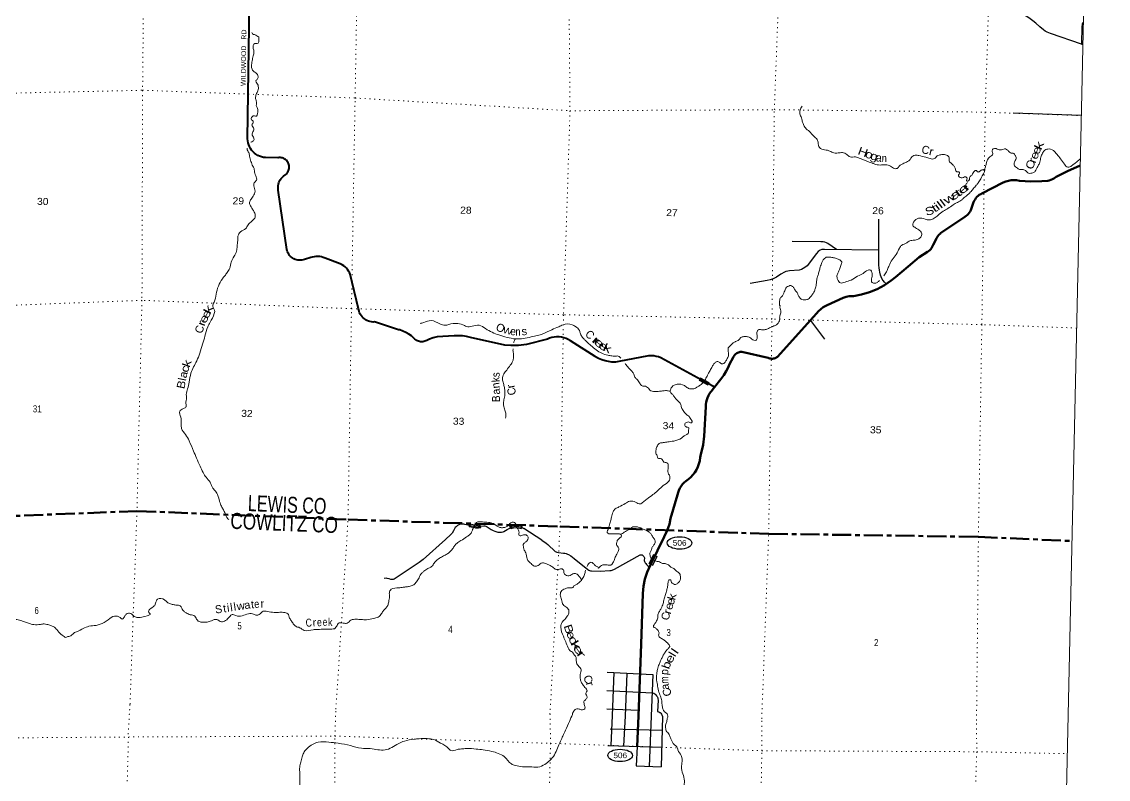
# Model space of a CAD drawing. Header units: feet. Extents: x -762378 to -505285, y -497909 to -353855.
# Drawn here: x -532431 to -505285, y -407863 to -388941 of the extents above; entities that cross this region are included whole.
import ezdxf
from ezdxf.enums import TextEntityAlignment as Align

# ---------------------------------------------------------------- set-up
doc = ezdxf.new("R2010")
doc.units = ezdxf.units.FT
doc.header["$LTSCALE"] = 80
doc.header["$PDMODE"] = 32
doc.header["$PDSIZE"] = 40
doc.linetypes.add('DOTTED', pattern=[1.5, 0.3, -1.2])
doc.linetypes.add('LONG_DASH_SHORT_DASH', pattern=[9.9, 6, -1.2, 1.5, -1.2])
for name, color, linetype, lineweight in [('11', 7, 'LONG_DASH_SHORT_DASH', 60), ('17', 7, 'Continuous', 25), ('23', 7, 'Continuous', 70), ('26', 7, 'Continuous', 40), ('29', 7, 'Continuous', 25), ('31', 7, 'Continuous', 13), ('39', 7, 'Continuous', 13), ('4', 7, 'Continuous', 13), ('59', 7, 'Continuous', 13), ('61', 7, 'Continuous', 13), ('7', 7, 'DOTTED', 13)]:
    doc.layers.add(name, color=color, linetype=linetype, lineweight=lineweight)
for name, color, linetype in [('12', 7, 'Continuous'), ('27', 7, 'Continuous'), ('41', 7, 'Continuous')]:
    doc.layers.add(name, color=color, linetype=linetype)

msp = doc.modelspace()

# ---------------------------------------------------------------- linework, layer by layer
at = {"layer": '11'}
msp.add_lwpolyline([(-537825.51, -401360.34), (-534746.45, -401372.44), (-529552.59, -401162.3), (-524278.29, -401377.6), (-518981.09, -401547.14), (-513770.42, -401731.06), (-508529.67, -401807.09), (-506190.32, -401912.31)], dxfattribs=at)
at = {"layer": '17'}
for centre in [(-515996.91, -401959.74), (-517481, -407267.17)]:
    msp.add_ellipse(centre, major_axis=(-309.24, 1), ratio=0.500121, dxfattribs=at)
at = {"layer": '23'}
msp.add_line((-517053.66, -407047.59), (-517019.14, -406281.75), dxfattribs=at)
for points in [[(-506944.29, -392926.72), (-506798.77, -392911.36), (-506758.08, -392903.71), (-506718.41, -392891.85), (-506680.19, -392875.91), (-506643.85, -392856.07), (-506609.79, -392832.53), (-506584.27, -392811.08), (-506302.8, -392669.92), (-505983.92, -392535.28)], [(-515121.1, -398066.01), (-514969.1, -397868.73), (-514893.95, -397772.56), (-514829.27, -397669.07), (-514775.75, -397559.39), (-514755.83, -397509.28), (-514645.84, -397310.53), (-514634, -397289.89), (-514620.06, -397270.61), (-514604.19, -397252.89), (-514586.55, -397236.93), (-514567.33, -397222.9), (-514546.76, -397210.95), (-514525.05, -397201.22), (-514502.44, -397193.81), (-514479.18, -397188.81), (-514455.53, -397186.26), (-514442.92, -397185.92), (-513783.64, -397335.37), (-513762.87, -397344.27), (-513741.29, -397350.96), (-513719.13, -397355.35), (-513696.62, -397357.4), (-513674.03, -397357.09), (-513651.6, -397354.42), (-513629.56, -397349.41), (-513608.17, -397342.14), (-513587.66, -397332.66), (-513568.25, -397321.09), (-513550.41, -397307.78), (-512573.58, -396229.97), (-512523.13, -396172.01), (-512466.9, -396119.65), (-512405.51, -396073.45), (-512339.62, -396033.92), (-512312, -396020), (-511908.31, -395837.14), (-511836.02, -395814.51), (-511761.75, -395799.57), (-511686.33, -395792.48), (-511654.7, -395791.86), (-511450.82, -395754.83), (-511251.93, -395696.69), (-511060.2, -395618.09), (-510877.74, -395519.87), (-510706.55, -395403.12), (-510604.79, -395320.15), (-510284.97, -395057.19), (-510013.83, -394823.42), (-509802.67, -394686.92), (-509773.47, -394667.84), (-509746.43, -394645.82), (-509721.84, -394621.09), (-509699.97, -394593.93), (-509681.05, -394564.63), (-509665.31, -394533.51), (-509657.03, -394512.97), (-509596.54, -394387.59), (-509574.15, -394342.98), (-509547.22, -394300.95), (-509516.05, -394261.97), (-509480.97, -394226.47), (-509475.1, -394221.21), (-508871.74, -393813.12), (-508839.67, -393793.11), (-508809.87, -393769.85), (-508782.67, -393743.61), (-508758.35, -393714.67), (-508737.2, -393683.35), (-508719.43, -393649.98), (-508718.22, -393647.37), (-508648.37, -393449.85), (-508633.29, -393413.55), (-508614.49, -393379.03), (-508592.19, -393346.67), (-508566.63, -393316.81), (-508538.09, -393289.79), (-508506.88, -393265.9), (-508473.35, -393245.4), (-508447.76, -393232.78), (-507909.01, -392956.01), (-507845.16, -392930.99), (-507779.04, -392912.79), (-507711.38, -392901.6), (-507642.92, -392897.55), (-507574.42, -392900.67), (-507506.61, -392910.93), (-507502.95, -392911.7), (-507224.01, -392933.85), (-506944.29, -392926.72)], [(-517019.14, -406281.75), (-516952.87, -404485.48), (-516913.53, -403222.66), (-516896.34, -403042.64), (-516860.43, -402865.4), (-516806.18, -402692.89), (-516734.21, -402526.99), (-516716.66, -402492.7), (-516377.88, -401808.81), (-516306.24, -401651.84), (-516251.4, -401488.24), (-516218.92, -401347.85), (-516047.59, -400760.58), (-516034.27, -400702.93), (-516015, -400646.99), (-515989.99, -400593.37), (-515959.51, -400542.66), (-515923.89, -400495.42), (-515883.54, -400452.15), (-515838.88, -400413.34), (-515838.56, -400413.1), (-515774, -400368.74), (-515714.43, -400317.87), (-515660.5, -400261.06), (-515612.81, -400198.92), (-515571.87, -400132.14), (-515538.14, -400061.44), (-515511.98, -399987.6), (-515493.69, -399911.44), (-515491.29, -399897.79), (-515482.12, -399824.37), (-515464.06, -399745.19), (-515408.77, -399517.75), (-515406.83, -399507.63), (-515377.86, -399293.2), (-515336.88, -398556.63), (-515336.42, -398499.22), (-515329.96, -398442.18), (-515317.57, -398386.12), (-515299.39, -398331.67), (-515275.62, -398279.42), (-515246.52, -398229.93), (-515212.4, -398183.76), (-515205.46, -398175.5), (-515121.1, -398066.01)]]:
    msp.add_lwpolyline(points, dxfattribs=at)
at = {"layer": '26'}
for points in [[(-524941.7, -394813.23), (-524987.47, -394805.12), (-525033.85, -394801.84), (-525080.31, -394803.42), (-525126.35, -394809.85), (-525171.47, -394821.06), (-525204.81, -394832.69), (-525364.13, -394877.8), (-525396.9, -394888.34), (-525430.6, -394895.4), (-525464.85, -394898.9), (-525499.28, -394898.79), (-525533.51, -394895.09), (-525567.16, -394887.84), (-525599.87, -394877.1), (-525631.29, -394863), (-525661.05, -394845.7), (-525688.84, -394825.38), (-525714.36, -394802.27), (-525737.32, -394776.62), (-525757.48, -394748.71), (-525774.6, -394718.84), (-525788.51, -394687.35), (-525799.05, -394654.57), (-525804.9, -394628.14), (-526020.37, -393149.42), (-526025.52, -393111.35), (-526026.66, -393072.95), (-526023.78, -393034.64), (-526016.92, -392996.84), (-526006.14, -392959.96), (-525991.56, -392924.42), (-525973.35, -392890.59), (-525951.7, -392858.85), (-525926.86, -392829.55), (-525899.08, -392803.01), (-525893.53, -392798.33), (-525834.52, -392753.28), (-525816.27, -392736.58), (-525799.87, -392718.06), (-525785.49, -392697.93), (-525773.3, -392676.4), (-525763.42, -392653.72), (-525755.97, -392630.14), (-525751.02, -392605.9), (-525748.64, -392581.28), (-525748.84, -392556.54), (-525751.63, -392531.96), (-525756.97, -392507.81), (-525764.8, -392484.34), (-525775.05, -392461.83), (-525787.59, -392440.5), (-525802.29, -392420.61), (-525818.99, -392402.36), (-525837.51, -392385.96), (-525857.64, -392371.58), (-525879.16, -392359.39), (-525901.84, -392349.51), (-525925.43, -392342.06), (-525949.67, -392337.11), (-525974.29, -392334.73), (-525999.03, -392334.93), (-526023.61, -392337.72), (-526033.52, -392339.59), (-526344.41, -392335.54), (-526394.41, -392328.79), (-526443.43, -392316.85), (-526490.93, -392299.85), (-526536.4, -392277.98), (-526579.33, -392251.48), (-526619.25, -392220.64), (-526655.74, -392185.79), (-526688.38, -392147.32), (-526716.82, -392105.65), (-526740.75, -392061.23), (-526759.9, -392014.56), (-526774.07, -391966.13), (-526783.1, -391916.5), (-526786.9, -391866.19), (-526787.01, -391858.84), (-526730.9, -387946.64)], [(-515271.86, -397984.2), (-516463.93, -397337.37), (-516521.45, -397315.03), (-516580.99, -397298.82), (-516641.89, -397288.93), (-516703.5, -397285.46), (-516765.13, -397288.44), (-516771.99, -397289.18), (-517512.89, -397431.43), (-517599.61, -397440.5), (-517686.81, -397440.47), (-517773.52, -397431.31), (-517858.81, -397413.15), (-517941.72, -397386.17), (-518021.37, -397350.66), (-518096.86, -397307.03), (-518102.36, -397303.43), (-518725.07, -396911.61), (-518776.84, -396880.61), (-518831.56, -396855.2), (-518888.63, -396835.65), (-518947.44, -396822.17), (-519007.34, -396814.92), (-519067.66, -396813.96), (-519127.76, -396819.31), (-519186.97, -396830.92), (-519244.64, -396848.65), (-519292.02, -396868.42), (-519822.2, -397006.75), (-520016.2, -397028.37), (-520211.4, -397029.6), (-520364.04, -397016.27), (-521215.18, -396826.92), (-521317.17, -396801.21), (-521421.29, -396786.3), (-521526.39, -396782.36), (-521625.75, -396788.78), (-522051.54, -396814.64), (-522148.66, -396836.46), (-522242.97, -396868.33), (-522313.91, -396899.92), (-522337.28, -396912.08), (-522361.79, -396921.73), (-522387.18, -396928.77), (-522413.16, -396933.12), (-522439.45, -396934.73), (-522465.77, -396933.57), (-522491.83, -396929.68), (-522517.33, -396923.08), (-522542.01, -396913.85), (-522565.58, -396902.1), (-522587.8, -396887.94), (-522608.41, -396871.54), (-522627.2, -396853.08), (-522633.9, -396845.47), (-522695.26, -396789.95), (-522762.08, -396741.16), (-522833.64, -396699.62), (-522909.15, -396665.78), (-522987.78, -396640.02), (-523015.17, -396633.14), (-523615.48, -396440.64), (-523654.49, -396441.67), (-523693.39, -396438.62), (-523731.75, -396431.53), (-523769.17, -396420.46), (-523805.22, -396405.54), (-523839.52, -396386.93), (-523871.69, -396364.84), (-523901.37, -396339.51), (-523928.23, -396311.22), (-523952, -396280.27), (-523972.4, -396247.01), (-523989.21, -396211.79), (-524002.25, -396175.02), (-524011.37, -396137.08), (-524014.73, -396115.45), (-524229.43, -395247.45), (-524245.73, -395206.6), (-524266.22, -395167.69), (-524290.66, -395131.12), (-524318.79, -395097.32), (-524350.29, -395066.63), (-524384.84, -395039.41), (-524422.03, -395015.95), (-524461.48, -394996.51), (-524473.48, -394991.58), (-524853.93, -394843.54), (-524897.02, -394826.08), (-524941.7, -394813.23)], [(-515121.1, -398066.01), (-515146.19, -398052.39), (-515271.86, -397984.2)]]:
    msp.add_lwpolyline(points, dxfattribs=at)
at = {"layer": '29'}
for p, q in [((-505917.53, -389519.19), (-505957.59, -389500.62)), ((-505957.53, -391284.49), (-507662.43, -391225.15)), ((-511014.55, -395020.88), (-511017.39, -393869.73)), ((-511016.63, -394648.02), (-512377.5, -394626.69)), ((-512721.16, -396399.86), (-512372.75, -396870.7)), ((-519436.55, -401890.84), (-519883.81, -401598.56)), ((-517802.37, -405186.09), (-516660.04, -405247)), ((-517636.29, -405193.73), (-517677.88, -406266.93)), ((-517311.34, -405216.6), (-517354, -406274.22)), ((-516660.04, -405247), (-516705.43, -406288.8)), ((-517814.79, -405641.87), (-516679.97, -405704.33)), ((-517809.3, -406106.03), (-517013.08, -406138.8)), ((-517677.88, -406267.06), (-517710.73, -407022.32)), ((-517354, -406274.22), (-517395.25, -407034.6)), ((-516705.43, -406288.8), (-516759.67, -407544.65)), ((-516419.24, -406297.65), (-516451.71, -407554.94)), ((-517731.42, -406606.67), (-516427.23, -406638.41)), ((-517787.96, -407022.21), (-516445.04, -407064.58)), ((-517053.66, -407047.59), (-517078.27, -407530.73)), ((-517078.27, -407530.73), (-516451.71, -407554.94))]:
    msp.add_line(p, q, dxfattribs=at)
for points in [[(-506728.99, -389236.47), (-506811.08, -389203.33), (-506863.88, -389176.43), (-506905.17, -389145.69), (-506994.46, -389068.85), (-507098.16, -388972.79), (-507166.33, -388915.16), (-507267.14, -388846), (-507402.52, -388761.48), (-507547.5, -388684.63), (-507797.14, -388580.89)], [(-505904.98, -388948.88), (-505925.82, -388980.47), (-505934.46, -388995.84), (-505941.18, -389015.05), (-505945.32, -389052.87)], [(-505945.32, -389052.87), (-505957.59, -389500.62), (-506728.99, -389236.47)], [(-512377.5, -394626.69), (-512438.9, -394628.44), (-512486.93, -394643.81), (-512533, -394678.39), (-512579.1, -394728.33), (-512809.54, -395035.71), (-512839.3, -395064.53), (-512905.55, -395104.87), (-512952.6, -395129.84), (-513005.41, -395143.29), (-513247.37, -395162.5), (-513294.41, -395168.27), (-513343.38, -395181.72), (-513376.98, -395197.08), (-513466.28, -395247.03), (-513577.66, -395323.88), (-513654.47, -395358.46), (-513734.16, -395385.35), (-513808.1, -395404.56), (-514234.41, -395481.41)], [(-512077.09, -394631.4), (-512292.51, -394477.63), (-512323.71, -394461.3), (-512369.32, -394446.89), (-512405.32, -394440.17), (-512465.33, -394435.37), (-513183.52, -394429.6)], [(-510836.56, -395486.39), (-510880.09, -395443.94), (-510912.26, -395404.56), (-510935.78, -395368.06), (-510960.74, -395316.19), (-510978.02, -395267.2), (-510992.91, -395199), (-511000.59, -395145.21), (-511006.35, -395091.42), (-511014.55, -395020.88)], [(-521246.25, -401520.86), (-521358.32, -401498.31), (-521389.04, -401493.51), (-521421.68, -401491.59), (-521452.41, -401493.51), (-521492.74, -401502.16), (-521513.86, -401508.88), (-521540.74, -401522.33), (-521581.07, -401555.95), (-521599.31, -401578.04), (-521642.52, -401655.85), (-521679.01, -401717.32), (-521707.82, -401751.9), (-521842.24, -401871.01), (-522399.13, -402370.5), (-522498.99, -402451.19), (-523075.08, -402831.57), (-523130.3, -402867.11), (-523154.3, -402873.84), (-523182.62, -402873.84), (-523207.11, -402870.96), (-523251.75, -402858.47), (-523297.37, -402845.98), (-523320.88, -402843.1), (-523374.65, -402846.94)], [(-521246.25, -401520.86), (-521096.67, -401552.12), (-521064.02, -401555), (-521027.34, -401551.6), (-520969.71, -401540.23)], [(-520969.71, -401540.23), (-520883.52, -401530.98), (-520859.04, -401532.92), (-520833.11, -401541.56), (-520799.03, -401559.8), (-520706.85, -401621.28), (-520655.48, -401650.1), (-520608.91, -401669.31), (-520535.46, -401687.57), (-520487.93, -401692.36), (-520442.32, -401690.45), (-520406.8, -401684.68), (-520388.07, -401676.99), (-520299.74, -401621.28), (-520240.21, -401586.7)], [(-520240.21, -401586.7), (-520200.36, -401568.46), (-520171.8, -401558.86), (-520138.91, -401550.21), (-520105.54, -401544.45), (-520075.54, -401542.53), (-520048.41, -401543.97), (-520016.01, -401549.25), (-519985.52, -401555.01), (-519958.4, -401562.7), (-519936.55, -401570.38), (-519913.27, -401580.95), (-519883.81, -401598.56)], [(-519436.55, -401890.84), (-519328.07, -401961.79), (-519285.34, -401998.28), (-519101.47, -402169.27), (-519082.75, -402180.78), (-519058.27, -402190.39), (-519016.98, -402200), (-518897.93, -402211.53), (-518860.96, -402218.24), (-518829.75, -402226.89), (-518799.51, -402237.45), (-518771.19, -402249.95), (-518714.54, -402284.52), (-518625.25, -402346), (-518287.28, -402622.64), (-518264.23, -402637.03), (-518245.02, -402645.68), (-518220.06, -402653.36), (-518198.95, -402657.22), (-517980.04, -402661.06), (-517738.09, -402649.53), (-517708.79, -402644.72), (-517678.06, -402636.07), (-517622.87, -402611.11), (-516981.5, -402257.63), (-516960.35, -402253.77), (-516945.95, -402254.73), (-516934.43, -402260.49), (-516904.69, -402280.69), (-516888.34, -402296.03), (-516876.82, -402314.28), (-516871.06, -402329.65), (-516870.13, -402346), (-516876.82, -402382.48), (-516877.78, -402401.69), (-516873.97, -402419), (-516854.73, -402456.44), (-516841.29, -402476.61), (-516820.2, -402499.69), (-516796.17, -402522.72), (-516751.07, -402553.48)], [(-516679.97, -405704.33), (-516642.54, -405714.58), (-516613.74, -405729.95), (-516587.81, -405751.08), (-516569.57, -405775.09), (-516554.21, -405798.15), (-516541.72, -405826.96), (-516535, -405853.86), (-516534.04, -405882.68), (-516544.6, -406170.85), (-516514.84, -406180.45), (-516489.88, -406191.97), (-516478.35, -406198.7), (-516462.03, -406213.11), (-516445.71, -406236.16), (-516419.79, -406294.75)]]:
    msp.add_lwpolyline(points, dxfattribs=at)
at = {"layer": '29', "linetype": 'DOTTED', "lineweight": 100}
for centre, radius, start, end in [((-521067.81, -401130.17), 422.81, 244.19152, 283.44291), ((-520080.5, -401910.58), 366.6, 67.38524, 112.61463)]:
    msp.add_arc(centre, radius, start, end, dxfattribs=at)
at = {"layer": '31'}
for p, q in [((-521254.59, -401557.11), (-521239.67, -401483.61)), ((-521239.67, -401483.61), (-521085.9, -401515.08)), ((-521112.15, -401586.01), (-521254.59, -401557.11)), ((-521233.41, -401493.04), (-521086.3, -401523.04)), ((-520984.01, -401514.45), (-520970.62, -401571.91)), ((-520978.03, -401504.88), (-520961.01, -401577.92)), ((-520207.2, -401606.85), (-520235.74, -401537.49)), ((-520202.82, -401596.46), (-520225.28, -401541.89)), ((-519935.76, -401541.87), (-519958.14, -401596.47)), ((-519925.31, -401537.47), (-519953.75, -401606.87))]:
    msp.add_line(p, q, dxfattribs=at)
msp.add_lwpolyline([(-521110.55, -401578.16), (-521245.15, -401550.85), (-521233.41, -401493.04)], dxfattribs=at)
for centre, radius, start, end in [((-521070.82, -401412.05), 178.89, 256.63612, 269.85675), ((-521070.82, -401412.05), 170.89, 256.63612, 269.85675), ((-521067.81, -401130.16), 393.31, 267.30922, 282.30109), ((-521067.81, -401130.16), 385.31, 267.30922, 283.44174), ((-521067.81, -401130.17), 460.64, 269.62025, 283.44301), ((-521067.81, -401130.17), 452.77, 269.62025, 282.40859), ((-520080.5, -401910.58), 404.1, 67.38516, 112.61446), ((-520080.5, -401910.58), 396.1, 68.56681, 111.43823), ((-520080.5, -401910.58), 329.1, 67.38531, 112.61475), ((-520080.5, -401910.58), 337.1, 68.71588, 111.27627)]:
    msp.add_arc(centre, radius, start, end, dxfattribs=at)
msp.add_point((-520225.28, -401541.89), dxfattribs=at)
at = {"layer": '39'}
for points in [[(-528466.9, -386946.62), (-528486.47, -386976.28), (-528535.82, -387041.61), (-528585.32, -387114.98), (-528604.52, -387176.88), (-528615.32, -387218.85), (-528659.07, -387306.39), (-528728.66, -387381.37), (-528868.93, -387481.09), (-528988.36, -387539.03), (-529158.41, -387622.1), (-529293.81, -387675.71), (-529485.22, -387720.19), (-529599.61, -387721.98), (-529669.54, -387706.55), (-529723.99, -387613.08), (-529749.36, -387465.94), (-529807.04, -387330.22), (-529922.92, -387303.86), (-530018.21, -387358.25), (-530106.33, -387458.98), (-530148.59, -387574.67), (-530159.62, -387628.7), (-530197.83, -387742.46), (-530209.52, -387832.63), (-530209.63, -387947.14), (-530201.45, -388047.74), (-530177.23, -388148.65), (-530193.53, -388270.88), (-530271.26, -388351.73), (-530517.11, -388411.22), (-530684.15, -388440.11), (-530853.24, -388470.96), (-531028.24, -388495.68), (-531164.87, -388398.59), (-531382.28, -388330.07), (-531598.72, -388317.82), (-531787.16, -388310.13), (-532001.71, -388303.94), (-532210.98, -388338.03), (-532412.12, -388366.25), (-532597.21, -388394.78), (-532705.77, -388406.73), (-532810.09, -388406.71), (-532917.57, -388360.42), (-532971.24, -388224.77), (-532995.53, -388127.87), (-533031.05, -387986.56), (-533089.32, -387882.97), (-533155.69, -387891.72), (-533229.1, -387956.59), (-533341.48, -388066.89), (-533445.91, -388181.37), (-533548.62, -388311.96), (-533624.94, -388424.97), (-533654.57, -388508.77), (-533684.19, -388701.04), (-533698.59, -388937.81), (-533709.69, -389104.33), (-533697.98, -389231.12), (-533665.56, -389322.15), (-533635.28, -389421.18), (-533638.21, -389579.82), (-533643.89, -389670.11), (-533603.81, -389781.38), (-533553.19, -389864.73), (-533525.55, -389997.86), (-533572.48, -390149.62), (-533674.42, -390238.03), (-533769.46, -390278.36), (-533887.29, -390358.43), (-533974.83, -390427.03), (-534134.07, -390468.13), (-534250.2, -390564.3), (-534272.4, -390680.38), (-534235.82, -390763.46), (-534165.03, -390841.17), (-534046.18, -390923.85), (-533905.53, -391021), (-533802.69, -391101.36), (-533709.84, -391179.5), (-533615.06, -391261.7), (-533534.21, -391337.61), (-533451.8, -391437.65), (-533410.53, -391484.66), (-533348.06, -391578.29), (-533341.18, -391749.17), (-533337.2, -391859.74), (-533295.53, -391993.14), (-533265.48, -392104.21), (-533262.95, -392184.62), (-533298.44, -392368.74), (-533353.1, -392504.28), (-533427.34, -392613.32)], [(-526684.27, -389210.38), (-526666.59, -389245.63), (-526618.75, -389262.63), (-526557.1, -389291.96), (-526511.49, -389320.97)], [(-526511.49, -389320.97), (-526504.8, -389393.42), (-526524.34, -389473.39), (-526574.69, -389484.47), (-526608.75, -389481.79), (-526647.82, -389533.26), (-526630.58, -389686.27), (-526648.62, -389794.4), (-526673.01, -389920.48), (-526689.35, -390044.72), (-526676.75, -390123.31), (-526643.59, -390174.18), (-526566.38, -390229.92), (-526529.38, -390290.91), (-526538.85, -390369.07), (-526583.93, -390420.42), (-526554.85, -390475.23), (-526518.71, -390582.4), (-526540.73, -390688.45), (-526580.46, -390776.06), (-526582.39, -390880.49), (-526563.85, -390963.21), (-526573.21, -391035.35), (-526542.38, -391104.25), (-526529.41, -391162.76), (-526542.82, -391236.83), (-526566.06, -391300.66), (-526612.08, -391293.74), (-526676.62, -391312.57), (-526688.13, -391392.7), (-526648.61, -391425.61), (-526659.75, -391485.66), (-526680.36, -391515.39), (-526661.23, -391565.99), (-526632.11, -391618.79), (-526667.95, -391712.5), (-526673.11, -391774.68), (-526641.95, -391825.51), (-526628.5, -391857.91), (-526629.24, -391898.08), (-526702.4, -391948.88), (-526705.79, -391951.14)], [(-508412.7, -392636.83), (-508444.86, -392640.22), (-508509.92, -392687.16), (-508538.15, -392694.65), (-508575.58, -392657.76), (-508609.71, -392659.1), (-508646.33, -392686.51), (-508677.45, -392742.16), (-508698.17, -392777.91), (-508736.79, -392805.28), (-508756.21, -392879.23), (-508793.16, -392924.72), (-508824.95, -392908.03), (-508813.85, -392849.99), (-508847.32, -392815.18), (-508903.76, -392830.15), (-509009.76, -392812.02), (-509026.92, -392763.47), (-509000.11, -392723.81), (-509007.61, -392695.54), (-509037.58, -392688.93), (-509087.49, -392675.91), (-509110.15, -392599.13), (-509149.15, -392538.1), (-509200.29, -392482.86), (-509257.34, -392421.49), (-509259.87, -392341.08), (-509324.79, -392271.51), (-509422.84, -392257.55), (-509513.34, -392269.85), (-509563.88, -392290.96), (-509596.71, -392330.5), (-509675.7, -392371.14), (-509737.61, -392355.88), (-509847.43, -392327.62), (-510015.15, -392284.17), (-510107.29, -392276.35), (-510169.87, -392297.23), (-510206.71, -392336.69), (-510247.93, -392396.15), (-510325.06, -392444.87), (-510418.13, -392487.25), (-510487.05, -392526.09), (-510544.46, -392593.27), (-510625.02, -392609.78), (-510728.19, -392547.5), (-510845.88, -392511.06), (-510950.35, -392519.06), (-511096.53, -392504.16), (-511170.28, -392478.62), (-511291.84, -392434.06), (-511403.33, -392387.69), (-511483.03, -392358.02), (-511604.66, -392317.48), (-511735.05, -392316.94), (-511818.21, -392257.07), (-511927.69, -392210.74), (-512034.17, -392218.71), (-512172.4, -392207.98), (-512263.83, -392162), (-512409.75, -392133.04), (-512518.68, -392056.59), (-512531.24, -391975.99), (-512557.65, -391885.07), (-512652.28, -391794.84), (-512752.48, -391680.39), (-512853.17, -391592.04), (-512899.74, -391506.76), (-512922.77, -391450.07), (-512950.93, -391345.05), (-512989.07, -391237.84), (-512985.44, -391149.52), (-512933.49, -391052.1)], [(-526796.79, -392101.4), (-526799.88, -392121.75), (-526761.36, -392208.89), (-526736.92, -392297.75), (-526705.24, -392428.95), (-526655.32, -392550.45), (-526628.24, -392605.22), (-526606.36, -392724.17), (-526581.44, -392786.93), (-526567.47, -392899.7), (-526620.79, -392962.95), (-526622.76, -393069.38), (-526605.22, -393206.32), (-526632.44, -393268.07), (-526698.54, -393371.24), (-526738.2, -393454.84), (-526702.06, -393562.02), (-526655.34, -393639.27), (-526610.69, -393720.49), (-526598.47, -393819.16), (-526682.62, -393921.99), (-526776.61, -394014.57), (-526834.5, -394107.86), (-526964.37, -394187.69), (-527028.54, -394294.92), (-527034.63, -394407.3), (-527051.33, -394551.61), (-527061.54, -394669.94), (-527124.11, -394799.3), (-527197, -394944.52), (-527233.95, -395098.49), (-527298.12, -395205.72), (-527359.84, -395288.89), (-527419.33, -395360.05), (-527519.11, -395548.95), (-527574.92, -395746.74), (-527624.78, -395948.66), (-527658.72, -396048.44), (-527608.95, -396177.98), (-527619.94, -396230), (-527726.26, -396446.89), (-527784.56, -396562.27), (-527853.03, -396793.97), (-527916.9, -396993.61), (-527979.2, -397217.39), (-528059, -397410.7), (-528203.12, -397719.27), (-528251.35, -397941.31), (-528286.59, -398111.38), (-528321.27, -398251.32), (-528310.68, -398329.88), (-528329.5, -398480.18), (-528326.94, -398558.57), (-528389.88, -398599.53), (-528483.5, -398672.04), (-528454.08, -398817.25)], [(-505996.47, -392376.56), (-506059.67, -392431.58), (-506106.5, -392468.84), (-506161.43, -392509.95), (-506246.69, -392564.54), (-506294.94, -392569.62), (-506346.71, -392548.53), (-506381.95, -392501.64), (-506475.7, -392363.2), (-506564.02, -392257.02), (-506624.89, -392185.52), (-506764.09, -392118.53), (-506869, -392150.63), (-506926.45, -392219.82), (-506966.52, -392325.51), (-506998.82, -392445.42), (-507036.7, -392541.11), (-507080.18, -392614.59), (-507111.38, -392674.24), (-507166.34, -392717.37), (-507220.67, -392726.35), (-507292.76, -392718.92), (-507334.02, -392671.91), (-507413.57, -392634.2), (-507499.81, -392632.52), (-507575.12, -392582.84), (-507624.56, -392543.71), (-507637.48, -392483.19), (-507610.04, -392409.4), (-507588.95, -392353.56), (-507598.09, -392305.17), (-507613.69, -392280.76), (-507627.21, -392252.37), (-507658.78, -392223.63), (-507686.82, -392221.08), (-507730.83, -392214.19), (-507774.2, -392173.17), (-507803.84, -392148.48), (-507849.41, -392117.46), (-507915.85, -392130.23), (-507988.31, -392142.88), (-508090.03, -392110.76), (-508158.29, -392113.45), (-508187.29, -392163.11), (-508168.68, -392241.82), (-508244.33, -392318.69), (-508329.29, -392465.69), (-508350.9, -392549.64), (-508370.32, -392623.59), (-508375.37, -392679.74), (-508435.6, -392791.06), (-508473.04, -392862.65), (-508537.17, -392967.88), (-508582.36, -393025.25), (-508662.28, -393116.1), (-508732.02, -393199.12), (-508793.33, -393260.2), (-508884.95, -393332.74), (-508946.22, -393391.81), (-509051.65, -393452.03), (-509159.13, -393514.22), (-509293.23, -393606.02), (-509406.8, -393672.11), (-509539.11, -393776), (-509632.7, -393846.5), (-509755.92, -393892.31), (-509859.87, -393872.21), (-510023.91, -393846.91), (-510150.18, -393948.91), (-510165.66, -394026.96), (-510100.59, -394088.49), (-509997.56, -394158.8), (-509944.86, -394238.17), (-509970.45, -394320.04), (-510037.63, -394372.97), (-510134.37, -394397.2), (-510245.04, -394415.13), (-510318.13, -394461.92), (-510451.75, -394527.62), (-510501.14, -394594.96), (-510584.32, -394754.05), (-510683.1, -394888.72), (-510761.93, -395029.82), (-510799.92, -395131.53), (-510858, -395234.86), (-510890.71, -395287.21)], [(-505996.47, -392376.56), (-505992.27, -392372.7), (-505987.51, -392370.65), (-505982.06, -392366.57)], [(-508412.7, -392636.83), (-508395.89, -392635.72), (-508383.98, -392632.74), (-508370.85, -392628.36)], [(-511407.61, -395230.18), (-511547.32, -395299.77), (-511711.54, -395393), (-511860.98, -395446.33), (-511977.7, -395466.16), (-512048.2, -395372.37), (-512064.65, -395285.67), (-512035.06, -395203.88), (-512003.53, -395126.15), (-511967.59, -395026.41), (-511945.9, -394938.44), (-511991.18, -394891.35), (-512080.76, -394853.45), (-512170.59, -394829.6), (-512268.71, -394819.65), (-512330.99, -394824.46), (-512406.45, -394891.29), (-512441.73, -394954.89), (-512479.94, -395068.65), (-512509.87, -395168.51), (-512522.94, -395224.51), (-512548.56, -395308.38), (-512572.77, -395424.42), (-512580.27, -395504.63), (-512593.34, -395560.63), (-512606.26, -395608.59), (-512637.93, -395694.35), (-512679.19, -395755.82), (-512742.8, -395832.93), (-512779.53, -395866.37), (-512864.17, -395886.81), (-512942.23, -395877.26), (-513003.4, -395821.82), (-513038.21, -395750.84), (-513071.19, -395689.93), (-513085.04, -395679.61), (-513131.73, -395600.36), (-513147.33, -395575.94), (-513174.99, -395553.31), (-513218.63, -395526.34), (-513263.09, -395543.56), (-513323.84, -395574.51), (-513348.69, -395616.22), (-513369.59, -395662.01), (-513388.68, -395717.89), (-513428.12, -395789.44), (-513481.33, -395846.66), (-513492.25, -395894.66), (-513503.28, -395948.69), (-513500.15, -395996.96), (-513492.69, -396027.24), (-513490.68, -396027.28), (-513487.41, -396067.52), (-513472.52, -396130.08), (-513465.57, -396188.48), (-513487.4, -396284.48), (-513496.09, -396320.47), (-513492.71, -396354.68), (-513501.73, -396408.75), (-513528.91, -396468.49), (-513573.77, -396507.79), (-513644.59, -396540.56), (-513733.57, -396579), (-513812.53, -396617.64), (-513897.13, -396636.08), (-513945.22, -396633.13), (-513995.25, -396626.13), (-514031.57, -396637.48), (-514062.8, -396699.14), (-514058.23, -396777.58), (-514055.25, -396833.89), (-514084.51, -396897.6), (-514138.66, -396896.55), (-514241.76, -396830.25), (-514323.54, -396804.55), (-514389.76, -396805.27), (-514464.4, -396827.92), (-514517.69, -396889.16), (-514594.6, -396925.83), (-514653.43, -396960.84), (-514724.92, -397029.76), (-514778.17, -397088.99), (-514781.25, -397147.18), (-514776.34, -397207.55), (-514775.75, -397283.9), (-514817.56, -397375.49), (-514858.89, -397440.98), (-514929.97, -397487.8), (-514989.54, -397454.5), (-515059.29, -397429.03), (-515079.49, -397436.68), (-515136.53, -397483.78), (-515179.87, -397549.23), (-515233.98, -397654.64), (-515281.66, -397738.09), (-515335.84, -397847.52), (-515408.34, -397952.53)], [(-511000.16, -395405.6), (-511007.73, -395412.74), (-511072.83, -395461.69), (-511151.19, -395468.2), (-511200.74, -395435.1), (-511204.05, -395396.86), (-511188.75, -395328.86), (-511185.04, -395236.52), (-511192.43, -395202.23), (-511217.54, -395149.51), (-511287.69, -395146.13), (-511407.61, -395230.18)], [(-517464.15, -397345.55), (-517526.38, -397292.56), (-517620.75, -397296.75), (-517688.82, -397289.39), (-517788.8, -397271.37), (-517938.36, -397222.25), (-518077.26, -397139.19), (-518213.6, -397026.04), (-518308.34, -396941.83), (-518367.43, -396882.43), (-518418.57, -396827.19), (-518471.02, -396733.76), (-518499.58, -396650.84), (-518592.13, -396556.62), (-518679.52, -396508.72), (-518906.25, -396510.32), (-519015.51, -396560.43), (-519191.39, -396633.34), (-519412.02, -396739.52), (-519543.15, -396779.15), (-519704.3, -396814.18), (-519901.61, -396852.52), (-520092.39, -396862.87), (-520306.34, -396824.55), (-520511.87, -396764.29), (-520677.17, -396698.79), (-520844, -396607.15), (-521004.92, -396521.65), (-521179.95, -396548.37), (-521320.45, -396551.66), (-521409.95, -396509.74), (-521575.85, -396476.37), (-521656.11, -396476.82), (-521857.58, -396523.11), (-521983.33, -396488.52), (-522202.49, -396405.9), (-522387.88, -396450.5), (-522480.72, -396480.83)], [(-520142.24, -396955.83), (-520135.05, -396934.26), (-520122.63, -396906.15), (-520108.9, -396880.66), (-520097.79, -396863.02)], [(-520154.76, -397106.97), (-520157.7, -397140.83), (-520143.73, -397253.6), (-520145.06, -397325.89), (-520162.74, -397413.94), (-520224.83, -397517.19), (-520315.4, -397641.98), (-520389.41, -397738.98), (-520414.62, -397800.76), (-520420.3, -397891.05), (-520390.25, -398002.12), (-520379.11, -398050.55), (-520366.18, -398111.07), (-520359.75, -398197.58), (-520361.38, -398285.94), (-520376.68, -398353.94), (-520396.91, -398472.07), (-520386.36, -398552.63), (-520350.41, -398669.85), (-520334.25, -398772.61), (-520343.56, -398842.74)], [(-516236.57, -398171.47), (-516318.49, -398153.8), (-516378.73, -398156.65), (-516473.25, -398168.87), (-516581.69, -398174.79), (-516711.75, -398156.18), (-516757.21, -398119.14), (-516794.5, -398074.22), (-516850.17, -398047.01), (-516928.23, -398037.46), (-516979.45, -397986.24), (-517045.78, -397884.5), (-517101.05, -397835.21), (-517139.49, -397744.06), (-517182.35, -397674.92), (-517247.31, -397607.37), (-517333.81, -397511.26), (-517357.98, -397477.96)], [(-515408.34, -397952.53), (-515477.4, -398017.52), (-515515.95, -398040.88), (-515576.85, -398079.87), (-515665.72, -398112.29), (-515747.87, -398106.67), (-515833.25, -398058.8), (-515920.57, -398006.88), (-516103.18, -398009.34), (-516202.81, -398081.73), (-516230.33, -398159.54), (-516234.71, -398179.54), (-516211.2, -398210.13), (-516179.67, -398240.88), (-516134.65, -398302.03), (-516081.65, -398365.33), (-516010.68, -398433.01), (-515963.88, -398506.24), (-515939.55, -398601.13), (-515921.95, -398625.58), (-515890.86, -398680.43), (-515857.51, -398721.26), (-515810.15, -398764.37), (-515768.56, -398793.3), (-515744.94, -398817.87), (-515713.7, -398864.68), (-515694.2, -398895.2), (-515682.95, -398937.6), (-515725.51, -398960.88), (-515757.26, -398942.18), (-515797.37, -398941.4), (-515864.44, -398988.3), (-515843.6, -399055), (-515763.86, -399082.67), (-515773.26, -399156.82), (-515770.02, -399199.07), (-515881.95, -399285.28), (-515951.18, -399340.18), (-516139.13, -399414.86), (-516217.56, -399425.38), (-516289.98, -399436.02), (-516402.66, -399453.92), (-516489.15, -399466.29), (-516550.58, -399533.4), (-516582.4, -399627.2), (-516580.46, -399739.73), (-516553.2, -399784.46), (-516536.19, -399841.04), (-516446.24, -399858.86), (-516389.52, -399938.31), (-516313.61, -399955.86), (-516277.62, -400071.07), (-516284.19, -400209.56), (-516251.17, -400268.46), (-516249.42, -400391.03), (-516290.49, -400442.46), (-516439, -400554.07), (-516547.29, -400660.44), (-516661.33, -400752.64), (-516813.86, -400864.17), (-516899.34, -400930.81), (-516980.6, -400985.47), (-517094.06, -400937.06), (-517238.16, -400918.18), (-517353.5, -400972.18), (-517509.63, -401061.54), (-517602.73, -401105.93), (-517656.32, -401183.23), (-517696.9, -401317.04), (-517720.78, -401415.01), (-517757.17, -401538.85), (-517782.83, -401624.73), (-517807.89, -401678.48), (-517740.74, -401736.04), (-517724.66, -401734.34), (-517610.28, -401732.56), (-517526.01, -401732.19), (-517475.98, -401739.19), (-517444.56, -401775.96), (-517481.62, -401827.47), (-517553.19, -401900.41), (-517559.98, -401942.46), (-517571.08, -402000.5), (-517549.76, -402041.09), (-517518.42, -402081.88), (-517528.07, -402170.08), (-517561.45, -402239.75), (-517590.53, -402293.42), (-517632.53, -402395.05), (-517647.19, -402428.92), (-517676.2, -402478.57), (-517690.57, -402496.37), (-517715, -402515.99), (-517777.14, -402512.77), (-517833.21, -402507.66), (-517913.47, -402508.1), (-518025.29, -402588.29)], [(-528454.08, -398817.25), (-528445.35, -398996.21), (-528437.25, -399100.83), (-528337.71, -399251.43), (-528248.31, -399407.85), (-528138.74, -399667.12), (-528061.71, -399841.39), (-527977.06, -400037.9), (-527899.84, -400202.13), (-527823.77, -400320.12), (-527725.72, -400442.57), (-527675.62, -400554.03), (-527626.85, -400629.31), (-527558.18, -400713.01), (-527499.2, -400886.93), (-527474.5, -400961.74), (-527430.22, -401063.04), (-527379.82, -401158.44), (-527343.16, -401237.5), (-527318.39, -401308.3), (-527302.79, -401332.71), (-527259.48, -401377.75)], [(-520549.76, -401541.66), (-520579.49, -401520.76), (-520618.26, -401495.91), (-520660, -401475.04), (-520705.72, -401455.16), (-520768.34, -401447.21), (-520850.84, -401440.25), (-520921.41, -401433.29), (-520973.09, -401428.32), (-521013.84, -401430.31), (-521038.69, -401433.29), (-521072.48, -401449.19), (-521083.42, -401461.12), (-521093.36, -401475.04), (-521098.33, -401486.96), (-521108.27, -401509.82)], [(-520050.87, -401581.92), (-520089.44, -401489.37), (-520122.76, -401446.54), (-520174.83, -401441.5), (-520235.62, -401474.47), (-520272.5, -401515.94), (-520325.38, -401555.09), (-520402.03, -401577.7), (-520484.18, -401572.08), (-520549.76, -401541.66)], [(-521108.27, -401509.82), (-521165.29, -401627.11), (-521192.58, -401692.87), (-521254.04, -401761.98), (-521317.14, -401810.97), (-521459.23, -401900.61), (-521564.84, -401970.87), (-521618.06, -402028.09), (-521667.71, -402109.49), (-521755.65, -402200.18), (-521788.22, -402225.66), (-521871.33, -402272.26), (-521966.58, -402324.64), (-522076.4, -402404.86), (-522140.05, -402483.98), (-522211.76, -402564.94), (-522284.55, -402595.67), (-522384.19, -402668.05), (-522435.14, -402711.26), (-522505.51, -402828.41), (-522571.57, -402929.57), (-522637.12, -403002.63), (-522724.09, -403041.11), (-522818.64, -403055.34), (-522901.13, -403067.79), (-523013.69, -403079.66), (-523198.97, -403118.23), (-523246.73, -403205.69), (-523242.3, -403292.16), (-523262.91, -403430.37), (-523286.71, -403524.33), (-523389.28, -403646.88), (-523442.83, -403722.17), (-523524.71, -403810.97), (-523643.7, -403844.82), (-523814.83, -403877.64), (-523955.14, -403870.89), (-524069.42, -403866.65), (-524206.27, -403890.1), (-524299.93, -403964.61), (-524398.2, -403962.7), (-524526.8, -403974.25), (-524551.72, -404019.97), (-524619.53, -404107.04)], [(-518450.28, -402897.4), (-518453.7, -402865.2), (-518494.78, -402808.15), (-518557.77, -402742.63), (-518639.7, -402724.97), (-518730.83, -402771.4), (-518791.14, -402778.26), (-518882.36, -402720.24), (-518896.81, -402633.57), (-518968.48, -402604.05), (-519022.93, -402619.06), (-519073.1, -402620.09), (-519124.84, -402596.99), (-519205.99, -402537.15), (-519317.33, -402482.75), (-519423.17, -402456.58), (-519528.72, -402522.82), (-519619.26, -402537.13), (-519704.42, -402477.21), (-519785.16, -402395.28), (-519826.43, -402239.79), (-519853.4, -402179), (-519874.68, -402136.4), (-519893.55, -402071.75), (-519902.8, -402029.38), (-519889.76, -401975.4), (-519834.84, -401934.28), (-519800.08, -401898.8), (-519778.91, -401838.94), (-519788.2, -401798.59), (-519807.77, -401772.09), (-519861.66, -401756.98), (-519922.01, -401765.84), (-519958.48, -401785.22), (-520000.33, -401770.34), (-520007.02, -401697.89), (-520050.87, -401581.92)], [(-517472.01, -401741.28), (-517376.79, -401694.45), (-517323.26, -401656.97), (-517259.03, -401624.86), (-517162.67, -401560.62), (-517087.73, -401555.26), (-517007.43, -401571.32), (-516927.13, -401603.44), (-516841.48, -401640.91), (-516755.83, -401689.09), (-516707.66, -401737.27), (-516664.83, -401812.21), (-516611.3, -401881.8), (-516605.95, -401951.39), (-516648.77, -402020.98), (-516686.24, -402085.22), (-516713.01, -402165.52), (-516739.78, -402235.11), (-516734.42, -402267.23), (-516718.36, -402315.41), (-516700.33, -402346.97)], [(-518025.29, -402588.29), (-518029.04, -402574.15), (-518100.42, -402528.56), (-518155.5, -402469.23), (-518211.17, -402442.03), (-518286.56, -402504.85), (-518307.61, -402546.43)], [(-516700.33, -402346.97), (-516579.18, -402417.11), (-516498.89, -402433.17), (-516440, -402465.29), (-516359.7, -402476), (-516274.06, -402508.12), (-516215.17, -402561.65), (-516140.23, -402599.12), (-516070.64, -402663.36), (-515995.69, -402722.24), (-515974.28, -402829.3), (-515979.63, -402888.19), (-516027.81, -402952.42), (-516059.93, -402979.19), (-516097.4, -403000.6), (-516145.58, -402984.54), (-516177.7, -402963.13), (-516204.46, -402931.01), (-516209.82, -402904.25), (-516225.88, -402882.83), (-516252.64, -402877.48), (-516284.76, -402947.07), (-516295.47, -403048.78), (-516316.88, -403139.78), (-516343.65, -403246.85), (-516381.12, -403359.26), (-516407.88, -403471.68), (-516456.06, -403594.8), (-516498.89, -403669.74), (-516536.36, -403755.39), (-516541.71, -403830.33), (-516584.54, -403932.04), (-516622.01, -403990.93), (-516648.77, -404055.16), (-516600.59, -404081.93), (-516573.83, -404108.7), (-516541.71, -404135.46), (-516525.65, -404167.58), (-516509.59, -404205.05), (-516520.3, -404263.94), (-516504.24, -404301.41), (-516472.12, -404333.53), (-516386.47, -404381.7), (-516354.35, -404408.47), (-516300.82, -404456.65), (-516258, -404504.82), (-516241.94, -404542.3), (-516284.76, -404601.18), (-516338.29, -404665.42), (-516391.82, -404745.71), (-516434.65, -404831.36), (-516472.12, -404906.31), (-516509.59, -404997.31), (-516531, -405050.84), (-516547.06, -405120.43), (-516557.77, -405173.96), (-516568.48, -405264.97), (-516573.83, -405318.5), (-516573.83, -405372.03), (-516557.77, -405457.68), (-516531, -405612.92), (-516485.07, -405757.73), (-516445.35, -405869.87), (-516434.65, -406003.69), (-516415.08, -406106.47)], [(-518348.39, -402643.58), (-518371.33, -402750.29), (-518388.3, -402800.18), (-518417.27, -402847.83), (-518419.31, -402849.8), (-518450.28, -402897.4), (-518491.06, -402932.77), (-518540, -402976.01), (-518602.88, -403012.95), (-518641.31, -403030.29)], [(-518641.31, -403030.29), (-518660.1, -403070.1), (-518774.64, -403079.92), (-518857.34, -403104.42), (-518956.91, -403172.79), (-518971.09, -403289.03), (-518937.06, -403402.19), (-518922.39, -403476.8), (-518837.64, -403558.81), (-518764.77, -403632.55), (-518774.83, -403742.84), (-518834.73, -403836.09), (-518947.58, -403972.51), (-518963.25, -404060.59), (-518899.29, -404290.85), (-518868.57, -404365.78), (-518812.89, -404501.46), (-518737.27, -404643.55), (-518658.35, -404710.21), (-518640.66, -404741.44), (-518587.57, -404801.84), (-518576.57, -404849.58), (-518570.47, -404954.16), (-518513.98, -405045.66), (-518455.22, -405123.15), (-518477.54, -405245.25), (-518473.85, -405371.88), (-518466.5, -405408.19), (-518419.85, -405489.45), (-518359.12, -405568.98), (-518308.54, -405654.34), (-518339.69, -405711.99), (-518320.56, -405762.59), (-518303.26, -405803.1), (-518334.49, -405864.77), (-518383.69, -405922.07), (-518367.46, -406020.82), (-518366.97, -406103.19), (-518423.6, -406128.2), (-518487.56, -406114.9), (-518565.55, -406101.33), (-518640.9, -406162.14), (-518666.44, -406203.46), (-518671.98, -406215.77), (-518671.05, -406233.71), (-518674.03, -406244.48)], [(-524619.53, -404107.04), (-524685.79, -404109.77), (-524868.39, -404112.23), (-525033.06, -404121.08), (-525153.58, -404128.77), (-525374.55, -404144.55), (-525487.64, -404076.06), (-525585.31, -404042.01), (-525646.33, -403978.55), (-525701, -403897.13), (-525747.58, -403811.84), (-525768.49, -403749.16), (-525859.85, -403699.17), (-525984.12, -403692.73), (-526120.56, -403694.09), (-526294.7, -403672.61), (-526398.91, -403666.56), (-526500.74, -403748.95), (-526565.29, -403767.78), (-526636.97, -403738.26), (-526765.2, -403729.74), (-526926.57, -403776.81), (-527080.99, -403773.8), (-527174.73, -403743.85), (-527242.09, -403806.82), (-527338.05, -403897.36), (-527440.96, -403929.51), (-527560.25, -403870.93), (-527693.24, -403902.49), (-527800.2, -403936.57), (-527914.58, -403938.35), (-527994.58, -403924.74), (-528077.29, -403840.77), (-528104.48, -403792.02), (-528220.09, -403751.6), (-528321.59, -403707.44), (-528380.94, -403662.08), (-528422.13, -403611.06), (-528460.9, -403537.98), (-528532.69, -403514.49), (-528624.8, -403504.66), (-528712.63, -403480.85), (-528798.12, -403439), (-528863.23, -403379.48), (-529037.44, -403362.02), (-529087.54, -403467.51), (-529118.84, -403533.19), (-529234.75, -403617.32), (-529259.52, -403655), (-529256.28, -403697.25), (-529218.77, -403730.13), (-529299.92, -403778.77), (-529475.24, -403821.55), (-529527.42, -403822.55), (-529619.19, -403794.64), (-529708.14, -403722.6), (-529820.78, -403738.48), (-529866.12, -403803.89), (-529919.34, -403861.11), (-529972.86, -403825.92), (-530110.57, -403787.07), (-530270.7, -403876.36), (-530370.27, -403944.73), (-530574.26, -404019.1), (-530751.22, -404041.77), (-531040.45, -404168.72), (-531131.55, -404213.14), (-531231.26, -404289.55), (-531279.57, -404298.65), (-531340.15, -404319.57), (-531373.87, -404298.82), (-531423.41, -404265.71), (-531527.74, -404157.21), (-531567, -404110.24), (-531632.14, -404052.72), (-531703.85, -404025.21), (-531803.57, -403993.13), (-531867.56, -403981.84), (-531964.08, -403994.02), (-532126.71, -404000.9), (-532264.46, -403964.06), (-532366.18, -403931.94), (-532487.7, -403885.38), (-532623.88, -403872.68), (-532716.43, -403886.95), (-532853.99, -403948.55), (-532943.82, -404033.18), (-533041.38, -404101.59), (-533080.3, -404145.03), (-533144.95, -404278.36), (-533229.28, -404391.23), (-533364.91, -404456.88), (-533593.6, -404564.92), (-533745.49, -404642.32), (-533918.96, -404693.18), (-534247.07, -404861.55), (-534381.21, -404955.37)], [(-518674.03, -406244.48), (-518745.78, -406417.03), (-518849.95, -406639.12), (-518911.91, -406782.02), (-518971.55, -406912.94), (-519048.39, -407087.56), (-519122.96, -407252.21), (-519239.05, -407395.71), (-519363.86, -407490.79), (-519536.04, -407558.55), (-519738.22, -407549.24), (-519920.64, -407550.48), (-520100.14, -407517.68), (-520197.31, -407479), (-520376.84, -407297.66), (-520525.01, -407217.51), (-520690, -407167.02), (-520903.45, -407129.31), (-521075.21, -407106.75), (-521319.45, -407096.34), (-521447.95, -407105.02), (-521554.54, -407118.28), (-521713.57, -407144.23), (-521766.35, -407094.67), (-521967.14, -406958.94), (-522135.07, -406868.23), (-522304.88, -406847.73), (-522503.38, -406850.56), (-522625.99, -406863.4), (-522871.68, -406907.15), (-523013.6, -406967.67), (-523182.69, -407069.63), (-523352.66, -407129.41), (-523722.59, -407097.64), (-523944.85, -407089.81), (-524217.63, -407022.45), (-524522.72, -406964.28), (-524756.41, -406934.07), (-525029.06, -406936.97), (-525291.52, -407082.65), (-525355.6, -407155.24), (-525384.94, -407202.65), (-525421.73, -407304.05), (-525455.22, -407431.64), (-525486.7, -407559.28), (-525484.84, -407713.89), (-525480.98, -407868.55), (-525489.24, -408026.91), (-525529.92, -408198.47), (-525576.77, -408375.89), (-525662.04, -408640.62), (-525752.41, -408871.02)], [(-516415.08, -406106.47), (-516403.59, -406129.01), (-516387.49, -406157.38), (-516355.28, -406190.36), (-516321.53, -406213.37), (-516303.12, -406230.24), (-516293.92, -406263.99), (-516287.06, -406298.03)], [(-516390.53, -409618.08), (-516370.28, -409610.58), (-516255.8, -409601.53), (-516207.57, -409596.78), (-516175.59, -409525.35), (-516149.03, -409357.44), (-516134.21, -409253.45), (-516133.2, -409141.07), (-516136.3, -409032.59), (-516138.49, -408890.02), (-516130.44, -408739.68), (-516120.72, -408601.44), (-516087.12, -408469.84), (-516028.62, -408381.04), (-515931.31, -408265.16), (-515893.99, -408069.43), (-515874.68, -407947.49), (-515901.93, -407768.13), (-515947.43, -407596.32), (-515937.7, -407458.07), (-515952.78, -407273.01), (-516037.08, -407128.28), (-516065.13, -407053.28), (-516131.72, -406995.33), (-516206.55, -406870.93), (-516238.44, -406789.8), (-516290.09, -406698.12), (-516330.97, -406652.89), (-516341.59, -406600.43), (-516340.47, -406484.03), (-516310.06, -406396.51), (-516302.6, -406342.51), (-516293.23, -406312.78), (-516287.06, -406298.03)]]:
    msp.add_spline(points, degree=3, dxfattribs=at)
at = {"layer": '4'}
msp.add_lwpolyline([(-757851.71, -353854.74), (-726285.32, -354875.48), (-694717.56, -355852.8), (-663148.48, -356786.69), (-631578.15, -357677.16), (-600006.62, -358524.19), (-568433.95, -359327.81), (-536860.21, -360087.99), (-505285.47, -360804.75), (-508303.39, -497908.54), (-540066.74, -497187.5), (-571829.06, -496422.78), (-603590.3, -495614.36), (-635350.39, -494762.27)], dxfattribs=at)
at = {"layer": '59'}
for points in [[(-516555.62, -402294.98), (-516666.59, -402519), (-516760.68, -402472.39), (-516649.71, -402248.38)], [(-516566.33, -402298.59), (-516646.09, -402259.09), (-516749.96, -402468.77), (-516670.2, -402508.28)]]:
    msp.add_lwpolyline(points, close=True, dxfattribs=at)
at = {"layer": '61'}
for p, q in [((-515473.93, -397832.32), (-515254.65, -397952.39)), ((-515254.65, -397952.39), (-515290.67, -398018.17))]:
    msp.add_line(p, q, dxfattribs=at)
msp.add_lwpolyline([(-515290.67, -398018.17), (-515509.95, -397898.11), (-515473.93, -397832.32)], dxfattribs=at)
msp.add_lwpolyline([(-515499.09, -397894.93), (-515470.75, -397843.17), (-515265.5, -397955.56), (-515293.84, -398007.31)], close=True, dxfattribs=at)
at = {"layer": '7'}
msp.add_line((-529726.55, -405992.59), (-529778.02, -406817.22), dxfattribs=at)
for points in [[(-513942.92, -406350.7), (-513770.42, -401731.06), (-513687.53, -396366.96), (-513629.19, -391136.97), (-513426.01, -385885.7), (-513439.94, -380658.33), (-513304.73, -375393.68), (-513278.52, -369839.64), (-513231.21, -364663.68), (-512978.18, -360634.12)], [(-518368.62, -364072.91), (-518382.46, -364521.09), (-518569.63, -369774.68), (-518565.24, -375192.71), (-518682.29, -380560.17), (-518778.43, -385881.83), (-518733.42, -391164.05), (-518895.6, -396259.42), (-518981.09, -401547.14), (-519233.16, -406231.88)], [(-508111.11, -375414.55), (-508178.51, -380700.61), (-508190.39, -385913.42), (-508360.11, -391199.49), (-508443.96, -396507.33), (-508529.67, -401807.09), (-508577.38, -406469.96)], [(-529151.28, -375491.35), (-529223.04, -380139.77), (-529363.82, -385380.2), (-529410.91, -390652.59), (-529427.43, -395899.46), (-529552.59, -401162.3), (-529726.55, -405992.59)], [(-524581.54, -406110.52), (-524278.29, -401377.6), (-524193.14, -396107.96), (-524102.12, -390846.47), (-524011.91, -385629.15), (-523926.68, -380355.5), (-523881.27, -377338.12)], [(-537579.76, -390853.23), (-534496.64, -390764.4), (-529410.91, -390652.59), (-524102.12, -390846.47), (-518733.42, -391164.05), (-513629.19, -391136.97), (-508360.11, -391199.49), (-505956.36, -391283.46)], [(-506073.2, -396591.62), (-508443.96, -396507.33), (-513687.53, -396366.96), (-518895.6, -396259.42), (-524193.14, -396107.96), (-529427.43, -395899.46), (-534619.07, -396097.6), (-537703.44, -396140.93)], [(-525187.04, -451820.84), (-525139.56, -449130.91), (-525044.28, -443864.32), (-524993.22, -438602.6), (-524787.61, -433407.14), (-524878.49, -428131.67), (-524785.18, -422714.48), (-524717.24, -417421.08), (-524627.75, -412146.31), (-524608.11, -406785.4), (-524581.54, -406110.52)], [(-519233.16, -406231.88), (-519219.46, -406964.66), (-519354.62, -412298.45), (-519474.91, -417600.51), (-519486.82, -422897.39), (-519541.32, -428287.49), (-519521.85, -433535), (-519739.7, -438663.9), (-519786.6, -443845.44), (-519893.19, -449159.91), (-519943.19, -451939.74)], [(-514707.94, -452057.25), (-514734.77, -449254.85), (-514643.28, -443980.13), (-514492.34, -438805.32), (-514221.24, -433559.4), (-514342.91, -428311.21), (-514224.7, -422985.05), (-514199.4, -417738.66), (-514027.7, -412387.76), (-513941.18, -407149.04), (-513942.92, -406350.7)], [(-508577.4, -406471.87), (-508570.47, -407175.27), (-508747.92, -412441.72), (-508881.62, -417795.62), (-509020, -423024.95), (-508989.25, -428375.13), (-509024.16, -433707.53), (-509288.22, -438989.78)], [(-537954.32, -406868), (-534801.33, -406843.65), (-529765.64, -406806.91), (-524608.11, -406785.4), (-519219.46, -406964.66), (-513941.18, -407149.04), (-508570.47, -407175.27), (-506307.25, -407224.4)], [(-529765.64, -406806.91), (-529903.57, -412168.73), (-529980.88, -417363.53), (-530042.49, -422645.05), (-530197.87, -428209.15), (-530050.45, -433319.51), (-530166.84, -438551.42), (-530358.48, -443823.52), (-530450.85, -448981.79), (-530491.62, -451699.34)]]:
    msp.add_lwpolyline(points, dxfattribs=at)

# ---------------------------------------------------------------- texts
at = {"layer": '12'}
for s, width, p in [('LEWIS CO', 0.75, (-526787.59, -401162.05)), ('COWLITZ CO', 0.8, (-527225.13, -401604.6))]:
    msp.add_text(s, height=400, rotation=357.662, dxfattribs=dict(at, width=width)).set_placement(p)
at = {"layer": '17', "width": 1.1}
for p in [(-515993.46, -402028.05), (-517477.54, -407335.48)]:
    msp.add_text('506', height=140, dxfattribs=at).set_placement(p, align=Align.CENTER)
at = {"layer": '27', "width": 1.1}
msp.add_text('WILDWOOD   RD', height=120, rotation=89.178, dxfattribs=at).set_placement((-526839.1, -390546.88))
at = {"layer": '41'}
for s, rotation, width, p in [('k', 65.436, 1.5, (-506964.65, -392163.06)), ('e', 69.436, 1.2, (-507070.26, -392398.34)), ('e', 69.436, 1.2, (-507017.83, -392270.46)), ('C', 68.712, 1.15, (-507179.59, -392650.56)), ('r', 69.812, 1.35, (-507109.72, -392494.78)), ('e', 41.689, 1.9, (-508948.04, -393277.81)), ('r', 44.464, 2.25, (-508836.02, -393192.11)), ('w', 32.564, 1.55, (-509329.52, -393511.9)), ('a', 36.737, 1.8, (-509162.34, -393420.05)), ('t', 37.746, 1.7, (-509025.75, -393331.73)), ('S', 17.509, 1.25, (-509828.83, -393794.19)), ('t', 33.283, 1.5, (-509624.53, -393715.59)), ('i', 37.233, 1.55, (-509541.97, -393661.94)), ('l', 38.313, 1.55, (-509468.59, -393619.05)), ('l', 37.163, 1.5, (-509395.26, -393569.67)), ('r', 102.718, 1.15, (-520110.09, -398077.63)), ('k', 75.754, 1.2, (-516108.99, -403404.86)), ('e', 74.877, 1.05, (-516146.34, -403522.88)), ('r', 74.087, 1.25, (-516220.86, -403756.78)), ('e', 72.8, 1.15, (-516190.99, -403649.28)), ('C', 286.761, 1.05, (-518402.24, -405294.77)), ('r', 285.52, 1.2, (-518341.76, -405453)), ('m', 91.595, 0.8, (-516273.29, -405470.56)), ('C', 107.595, 1.05, (-516184.48, -405756.09))]:
    msp.add_text(s, height=200, rotation=rotation, dxfattribs=dict(at, width=width)).set_placement(p)
for s, rotation, width, p in [('H', 339.88, 1.25, (-511447.72, -392286.98)), ('o', 337.533, 1.25, (-511296.27, -392347.94)), ('g', 342.107, 1.25, (-511160.28, -392394.18)), ('r', 345.571, 1.2, (-509728.53, -392275.61)), ('a', 353.722, 0.95, (-511025.86, -392434.05)), ('n', 359.589, 0.85, (-510882.22, -392446.94)), ('k', 64.096, 1.55, (-527679.92, -396170.36)), ('e', 62.351, 1.4, (-527794.77, -396405.26)), ('e', 63.675, 1.35, (-527736.25, -396286.73)), ('r', 69.964, 1.35, (-527846.26, -396505.59)), ('w', 344.736, 1.2, (-520309.56, -396736.77)), ('e', 352.383, 0.9, (-520165.82, -396770.53)), ('n', 359.45, 0.85, (-520034.07, -396781.23)), ('s', 6.749, 1.05, (-519866.04, -396769.61)), ('r', 318.935, 2.1, (-518141.39, -396974.72)), ('e', 320.97, 1.8, (-518059.13, -397049.53)), ('e', 324.542, 1.65, (-517950.01, -397126.94)), ('k', 333.8, 1.55, (-517843.57, -397186.22)), ('k', 70.773, 1.35, (-528210.44, -397507.74)), ('c', 73.578, 1.25, (-528258.65, -397638.43)), ('B', 78.299, 1.15, (-528350.34, -398024.72)), ('a', 77.065, 1.1, (-528298.53, -397777.29)), ('k', 93.734, 0.95, (-520493.21, -397874.31)), ('s', 89.576, 0.9, (-520490.82, -397759.07)), ('B', 90.29, 0.95, (-520482.47, -398359.18)), ('w', 8.577, 1.05, (-526945.2, -403629.52)), ('e', 5.758, 0.85, (-526551.05, -403581.27)), ('C', 4.301, 0.8, (-525253.37, -404051.62)), ('e', 2.802, 0.8, (-524990.27, -404039.71)), ('e', 1.175, 0.75, (-524852.42, -404033.04)), ('k', 359.442, 0.85, (-524723.98, -404036.17)), ('B', 288.4, 1.3, (-518858.38, -404141.77)), ('e', 292.309, 1.25, (-518797.92, -404295.55)), ('c', 295.315, 1.5, (-518740.77, -404426.5)), ('k', 301.723, 1.75, (-518667.82, -404565.32)), ('e', 303.341, 1.6, (-518608.2, -404676.53)), ('r', 306.3, 1.9, (-518530.95, -404797.21)), ('l', 59.08, 1.25, (-516090.64, -404788.54)), ('l', 55.552, 1.4, (-516029.61, -404715.2)), ('b', 70.538, 1.25, (-516229.05, -405041.05)), ('e', 63.435, 1.4, (-516154.09, -404896.32))]:
    msp.add_text(s, height=200, rotation=rotation, dxfattribs=dict(at, width=width)).set_placement(p, align=Align.CENTER)
for s, rotation, p in [('C', 345.488, (-509874.65, -392237.93)), ('C', 74.695, (-527894, -396648.71)), ('O', 340.638, (-520503.33, -396681.82)), ('C', 314.288, (-518306.76, -396826.56)), ('l', 78.425, (-528323.01, -397892.48)), ('n', 98.104, (-520493.61, -398014.22)), ('a', 96.587, (-520482.91, -398169.56)), ('S', 7.985, (-527499.5, -403711.74)), ('t', 7.985, (-527350.04, -403691.94)), ('i', 7.985, (-527262.43, -403674)), ('l', 8.577, (-527179.61, -403664.13)), ('l', 8.577, (-527093.42, -403652.39)), ('a', 8.577, (-526780.93, -403605.88)), ('t', 5.758, (-526657.61, -403592.02)), ('r', 2.154, (-526418.7, -403574.64)), ('r', 3.626, (-525113.21, -404045.44))]:
    msp.add_text(s, height=200, rotation=rotation, dxfattribs=at).set_placement(p, align=Align.CENTER)
for s, rotation, p in [('C', 103.171, (-520074.7, -398247.14)), ('C', 76.33, (-516270.32, -403905.91)), ('p', 83.595, (-516287.33, -405266.79)), ('a', 97.595, (-516252.33, -405615.11))]:
    msp.add_text(s, height=200, rotation=rotation, dxfattribs=at).set_placement(p)
at = {"layer": '7'}
for s, width, p in [('30', 1.1, (-532050.5, -393513.95)), ('29', 1.1, (-527164.69, -393499.37)), ('28', 1.1, (-521479.65, -393732.26)), ('26', 1.1, (-511183, -393744.97)), ('27', 1.1, (-516331.84, -393794.88)), ('31', 0.85, (-532156.83, -398697.52)), ('32', 1.1, (-526948.78, -398808.71)), ('33', 1.1, (-521660.08, -399004.2)), ('34', 1.1, (-516419.89, -399116.09)), ('35', 1.1, (-511239.46, -399219.19))]:
    msp.add_text(s, height=175, rotation=358.883, dxfattribs=dict(at, width=width)).set_placement(p)
at = {"layer": '7', "width": 0.85}
for s, p in [('6', (-532113.92, -403732.9)), ('5', (-527044.21, -404119.05)), ('4', (-521774.78, -404205.01)), ('3', (-516324.58, -404286)), ('2', (-511137.19, -404535.76))]:
    msp.add_text(s, height=175, dxfattribs=at).set_placement(p)

doc.saveas('drawing.dxf')
